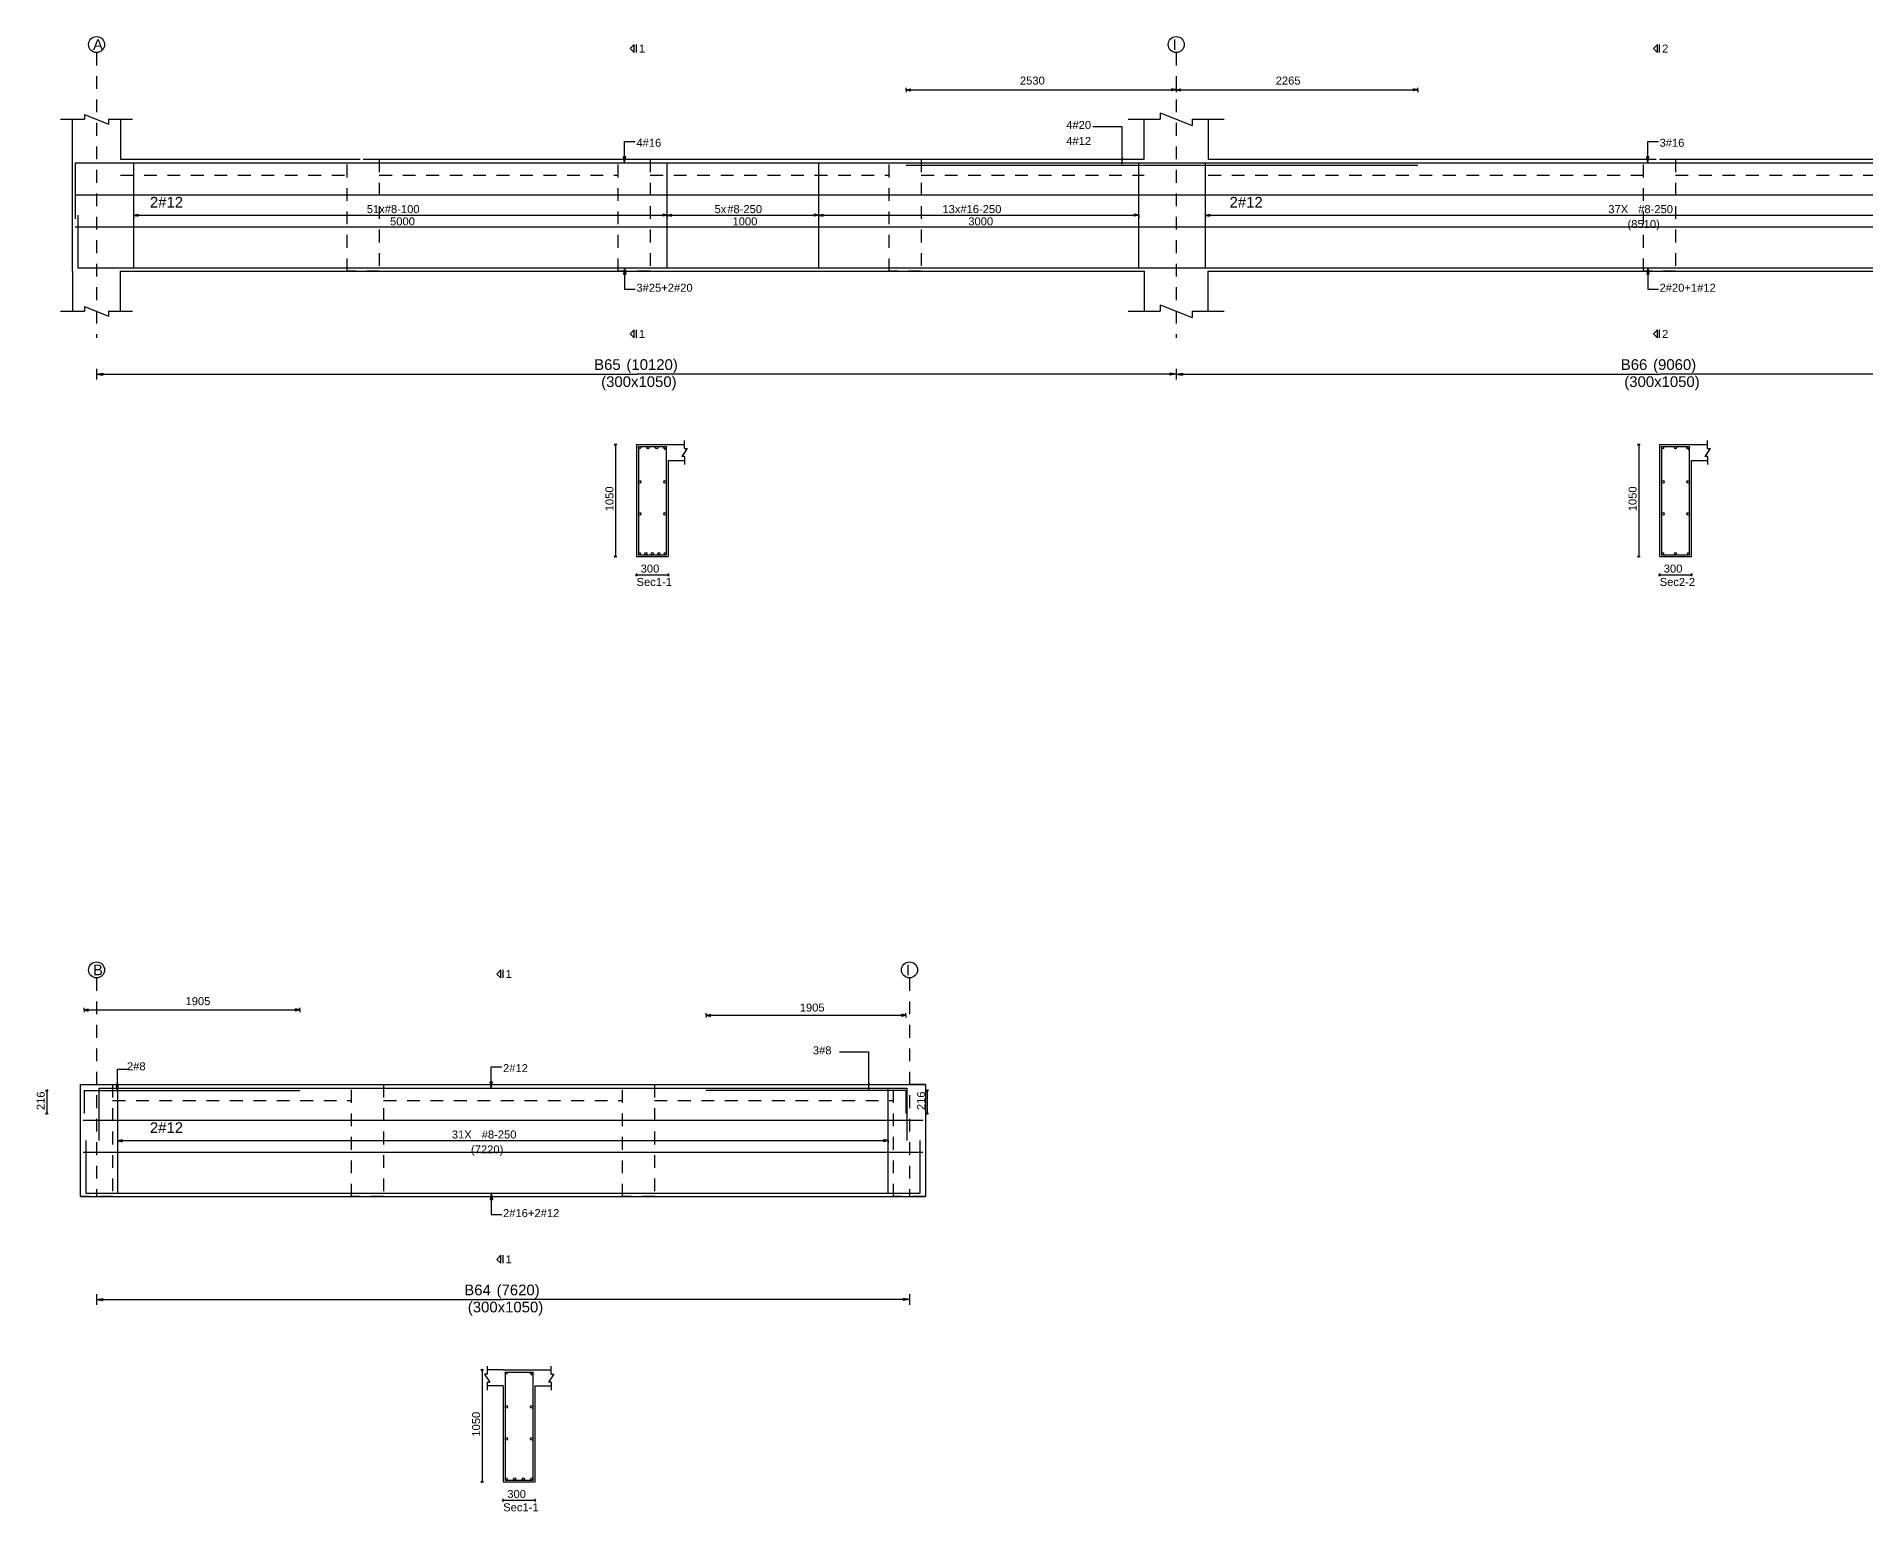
# Model space of a CAD drawing. Extents: x 0 to 98, y 3 to 248.
# Drawn here: x 0.44 to 17.58, y 199.62 to 213.44 of the extents above; entities that cross this region are included whole.
import ezdxf

# ---------------------------------------------------------------- set-up
doc = ezdxf.new("R2010")
doc.units = 0
doc.linetypes.add('ACAD_ISO02W100', pattern=[15, 12, -3])
for name, color, linetype in [('Axisline', 1, 'CONTINUOUS'), ('Axisline_Name', 2, 'CONTINUOUS'), ('Beam_bottombarlabeling', 2, 'CONTINUOUS'), ('Beam_Cross_Label', 4, 'CONTINUOUS'), ('Beam_CrossSection', 2, 'CONTINUOUS'), ('Beam_Dimensions_LS', 3, 'CONTINUOUS'), ('Beam_NameLS', 6, 'CONTINUOUS'), ('Beam_topbarsLabeling', 2, 'CONTINUOUS'), ('dim_all', 7, 'CONTINUOUS'), ('Extra_Topsteel_Labeling', 2, 'CONTINUOUS'), ('Extrabars', 7, 'CONTINUOUS'), ('Longsection', 2, 'CONTINUOUS'), ('main_botbars', 4, 'CONTINUOUS'), ('main_topbars', 4, 'CONTINUOUS'), ('SecondaryBeam', 2, 'CONTINUOUS'), ('SectionLine', 4, 'CONTINUOUS'), ('Sidefacebar', 140, 'CONTINUOUS'), ('Slabline', 253, 'CONTINUOUS'), ('span_dim', 7, 'CONTINUOUS'), ('spanline', 7, 'CONTINUOUS'), ('Stirrup_bar', 1, 'CONTINUOUS'), ('Stirrup_Dia_Spacing', 2, 'CONTINUOUS'), ('Stirrup_Length', 7, 'CONTINUOUS'), ('Stirrup_Numbers', 2, 'CONTINUOUS')]:
    doc.layers.add(name, color=color, linetype=linetype)
doc.styles.add('STRUDS_Arial', font='ARIAL.TTF', dxfattribs={"height": 0.04})

msp = doc.modelspace()

# ---------------------------------------------------------------- linework, layer by layer
at = {"layer": 'Axisline', "linetype": 'ACAD_ISO02W100', "ltscale": 0.01}
for p, q in [((1, 213.293), (1, 210.618)), ((11.12, 213.293), (11.12, 210.618)), ((1, 204.618), (1, 202.568)), ((8.62, 204.618), (8.62, 202.568))]:
    msp.add_line(p, q, dxfattribs=at)
at = {"layer": 'Axisline'}
for centre in [(1, 213.368), (11.12, 213.368), (1, 204.693), (8.62, 204.693)]:
    msp.add_circle(centre, 0.075, dxfattribs=at)
at = {"layer": 'Beam_bottombarlabeling'}
for p, q in [((5.95, 211.276), (5.94, 211.216)), ((5.94, 211.216), (5.96, 211.216)), ((5.95, 211.276), (5.95, 211.076)), ((5.95, 211.276), (5.96, 211.216)), ((15.54, 211.276), (15.53, 211.216)), ((15.53, 211.216), (15.55, 211.216)), ((15.54, 211.276), (15.54, 211.076)), ((15.54, 211.276), (15.55, 211.216)), ((5.95, 211.076), (6.05, 211.076)), ((15.54, 211.076), (15.64, 211.076)), ((4.7, 202.601), (4.69, 202.541)), ((4.69, 202.541), (4.71, 202.541)), ((4.7, 202.601), (4.7, 202.401)), ((4.7, 202.601), (4.71, 202.541)), ((4.7, 202.401), (4.8, 202.401))]:
    msp.add_line(p, q, dxfattribs=at)
for points in [[(5.95, 211.276), (5.94, 211.216), (5.95, 211.276), (5.96, 211.216)], [(15.54, 211.276), (15.53, 211.216), (15.54, 211.276), (15.55, 211.216)], [(4.7, 202.601), (4.69, 202.541), (4.7, 202.601), (4.71, 202.541)]]:
    msp.add_solid(points, dxfattribs=at)
at = {"layer": 'Beam_CrossSection'}
for p, q in [((6.51, 209.58), (6.51, 209.655)), ((16.1, 209.58), (16.1, 209.655)), ((6.06, 209.618), (6.36, 209.618)), ((6.06, 209.618), (6.06, 208.568)), ((6.06, 209.618), (6.06, 209.618)), ((6.36, 209.618), (6.36, 209.618)), ((6.36, 209.618), (6.51, 209.618)), ((6.535, 209.58), (6.485, 209.505)), ((6.51, 209.505), (6.485, 209.505)), ((6.51, 209.58), (6.535, 209.58)), ((6.51, 209.505), (6.51, 209.43)), ((15.65, 209.618), (15.95, 209.618)), ((15.65, 209.618), (15.65, 208.568)), ((15.65, 209.618), (15.65, 209.618)), ((15.95, 209.618), (15.95, 209.618)), ((15.95, 209.618), (16.1, 209.618)), ((16.125, 209.58), (16.075, 209.505)), ((16.1, 209.505), (16.075, 209.505)), ((16.1, 209.58), (16.125, 209.58)), ((16.1, 209.505), (16.1, 209.43)), ((6.36, 208.568), (6.36, 209.468)), ((6.36, 209.468), (6.51, 209.468)), ((15.95, 208.568), (15.95, 209.468)), ((15.95, 209.468), (16.1, 209.468)), ((6.06, 208.568), (6.36, 208.568)), ((15.65, 208.568), (15.95, 208.568)), ((4.66, 200.98), (4.66, 200.905)), ((4.81, 200.943), (4.66, 200.943)), ((4.81, 200.943), (5.11, 200.943)), ((4.81, 200.943), (4.81, 200.943)), ((5.11, 200.943), (5.11, 200.943)), ((5.11, 200.943), (5.26, 200.943)), ((5.26, 200.905), (5.26, 200.98)), ((4.66, 200.905), (4.635, 200.905)), ((4.635, 200.905), (4.685, 200.83)), ((4.66, 200.83), (4.66, 200.755)), ((4.66, 200.83), (4.685, 200.83)), ((4.81, 200.793), (4.66, 200.793)), ((4.81, 200.793), (4.81, 199.893)), ((5.11, 199.893), (5.11, 200.793)), ((5.11, 200.793), (5.26, 200.793)), ((5.285, 200.905), (5.235, 200.83)), ((5.26, 200.83), (5.235, 200.83)), ((5.26, 200.905), (5.285, 200.905)), ((5.26, 200.83), (5.26, 200.755)), ((4.81, 199.893), (5.11, 199.893))]:
    msp.add_line(p, q, dxfattribs=at)
at = {"layer": 'Beam_topbarsLabeling'}
for p, q in [((5.95, 212.26), (5.95, 212.46)), ((5.95, 212.46), (6.05, 212.46)), ((15.54, 212.26), (15.54, 212.46)), ((15.54, 212.46), (15.64, 212.46)), ((5.95, 212.26), (5.94, 212.32)), ((5.94, 212.32), (5.96, 212.32)), ((5.95, 212.26), (5.96, 212.32)), ((5.95, 212.32), (5.955, 212.32)), ((15.54, 212.26), (15.53, 212.32)), ((15.53, 212.32), (15.55, 212.32)), ((15.54, 212.26), (15.55, 212.32)), ((15.54, 212.32), (15.545, 212.32)), ((4.7, 203.585), (4.7, 203.785)), ((4.7, 203.785), (4.8, 203.785)), ((4.7, 203.585), (4.69, 203.645)), ((4.69, 203.645), (4.71, 203.645)), ((4.7, 203.585), (4.71, 203.645)), ((4.7, 203.645), (4.705, 203.645))]:
    msp.add_line(p, q, dxfattribs=at)
for points in [[(5.95, 212.26), (5.94, 212.32), (5.95, 212.26), (5.96, 212.32)], [(15.54, 212.26), (15.53, 212.32), (15.54, 212.26), (15.55, 212.32)], [(4.7, 203.585), (4.69, 203.645), (4.7, 203.585), (4.71, 203.645)]]:
    msp.add_solid(points, dxfattribs=at)
at = {"layer": 'dim_all'}
for p, q in [((8.59, 212.943), (8.59, 212.963)), ((8.59, 212.943), (8.59, 212.963)), ((8.59, 212.943), (8.59, 212.955)), ((8.59, 212.943), (8.59, 212.955)), ((8.59, 212.943), (8.59, 212.955)), ((8.59, 212.943), (8.59, 212.955)), ((8.59, 212.943), (8.63, 212.953)), ((8.59, 212.943), (8.63, 212.953)), ((8.59, 212.943), (8.59, 212.923)), ((8.59, 212.943), (8.63, 212.933)), ((8.59, 212.943), (8.59, 212.93)), ((8.59, 212.943), (8.59, 212.93)), ((8.59, 212.943), (13.385, 212.943)), ((8.59, 212.943), (8.59, 212.923)), ((8.59, 212.943), (8.63, 212.933)), ((8.59, 212.943), (8.59, 212.93)), ((8.59, 212.943), (8.59, 212.93)), ((8.59, 212.943), (13.385, 212.943)), ((8.63, 212.933), (8.63, 212.953)), ((8.63, 212.933), (8.63, 212.953)), ((11.12, 212.943), (11.08, 212.953)), ((11.08, 212.933), (11.08, 212.953)), ((11.12, 212.943), (11.08, 212.953)), ((11.08, 212.933), (11.08, 212.953)), ((11.12, 212.943), (11.08, 212.953)), ((11.08, 212.933), (11.08, 212.953)), ((11.12, 212.943), (11.08, 212.953)), ((11.08, 212.933), (11.08, 212.953)), ((11.12, 212.943), (11.08, 212.933)), ((11.12, 212.943), (11.08, 212.933)), ((11.12, 212.943), (11.08, 212.933)), ((11.12, 212.943), (11.08, 212.933)), ((11.12, 212.943), (11.12, 212.963)), ((11.12, 212.943), (11.12, 212.963)), ((11.12, 212.943), (11.12, 212.963)), ((11.12, 212.943), (11.12, 212.963)), ((11.12, 212.943), (11.12, 212.963)), ((11.12, 212.943), (11.12, 212.963)), ((11.12, 212.943), (11.12, 212.963)), ((11.12, 212.943), (11.12, 212.963)), ((11.12, 212.943), (11.12, 212.955)), ((11.12, 212.943), (11.12, 212.955)), ((11.12, 212.943), (11.12, 212.955)), ((11.12, 212.943), (11.12, 212.955)), ((11.12, 212.943), (11.12, 212.955)), ((11.12, 212.943), (11.12, 212.955)), ((11.12, 212.943), (11.12, 212.955)), ((11.12, 212.943), (11.12, 212.955)), ((11.12, 212.943), (11.16, 212.953)), ((11.12, 212.943), (11.16, 212.953)), ((11.12, 212.943), (11.16, 212.953)), ((11.12, 212.943), (11.16, 212.953)), ((11.12, 212.943), (11.12, 212.923)), ((11.12, 212.943), (11.16, 212.933)), ((11.12, 212.943), (11.12, 212.923)), ((11.12, 212.943), (11.12, 212.93)), ((11.12, 212.943), (11.12, 212.93)), ((11.12, 212.943), (11.12, 212.93)), ((11.12, 212.943), (11.12, 212.93)), ((11.12, 212.943), (11.12, 212.943)), ((11.12, 212.943), (11.12, 212.923)), ((11.12, 212.943), (11.16, 212.933)), ((11.12, 212.943), (11.12, 212.923)), ((11.12, 212.943), (11.12, 212.923)), ((11.12, 212.943), (11.16, 212.933)), ((11.12, 212.943), (11.12, 212.923)), ((11.12, 212.943), (11.12, 212.93)), ((11.12, 212.943), (11.12, 212.93)), ((11.12, 212.943), (11.12, 212.93)), ((11.12, 212.943), (11.12, 212.93)), ((11.12, 212.943), (11.12, 212.943)), ((11.12, 212.943), (11.12, 212.923)), ((11.12, 212.943), (11.16, 212.933)), ((11.12, 212.943), (11.12, 212.923)), ((11.16, 212.933), (11.16, 212.953)), ((11.16, 212.933), (11.16, 212.953)), ((11.16, 212.933), (11.16, 212.953)), ((11.16, 212.933), (11.16, 212.953)), ((13.385, 212.943), (13.345, 212.953)), ((13.345, 212.933), (13.345, 212.953)), ((13.385, 212.943), (13.345, 212.953)), ((13.345, 212.933), (13.345, 212.953)), ((13.385, 212.943), (13.345, 212.933)), ((13.385, 212.943), (13.345, 212.933)), ((13.385, 212.943), (13.385, 212.963)), ((13.385, 212.943), (13.385, 212.963)), ((13.385, 212.943), (13.385, 212.955)), ((13.385, 212.943), (13.385, 212.955)), ((13.385, 212.943), (13.385, 212.955)), ((13.385, 212.943), (13.385, 212.955)), ((13.385, 212.943), (13.385, 212.923)), ((13.385, 212.943), (13.385, 212.93)), ((13.385, 212.943), (13.385, 212.93)), ((13.385, 212.943), (13.385, 212.923)), ((13.385, 212.943), (13.385, 212.93)), ((13.385, 212.943), (13.385, 212.93)), ((5.865, 209.618), (5.8525, 209.618)), ((5.865, 209.618), (5.8562, 209.609)), ((5.865, 209.618), (5.8738, 209.626)), ((5.865, 209.618), (5.8775, 209.618)), ((5.865, 209.618), (5.865, 208.568)), ((15.455, 209.618), (15.4425, 209.618)), ((15.455, 209.618), (15.4462, 209.609)), ((15.455, 209.618), (15.4638, 209.626)), ((15.455, 209.618), (15.4675, 209.618)), ((15.455, 209.618), (15.455, 208.568)), ((5.865, 208.568), (5.8525, 208.568)), ((5.865, 208.568), (5.8562, 208.559)), ((5.865, 208.568), (5.8738, 208.576)), ((5.865, 208.568), (5.8775, 208.568)), ((15.455, 208.568), (15.4425, 208.568)), ((15.455, 208.568), (15.4462, 208.559)), ((15.455, 208.568), (15.4638, 208.576)), ((15.455, 208.568), (15.4675, 208.568)), ((6.06, 208.398), (6.0512, 208.389)), ((6.06, 208.398), (6.06, 208.41)), ((6.06, 208.398), (6.0688, 208.406)), ((6.06, 208.398), (6.06, 208.385)), ((6.06, 208.398), (6.36, 208.398)), ((6.36, 208.398), (6.3512, 208.389)), ((6.36, 208.398), (6.36, 208.41)), ((6.36, 208.398), (6.3688, 208.406)), ((6.36, 208.398), (6.36, 208.385)), ((15.65, 208.398), (15.6412, 208.389)), ((15.65, 208.398), (15.65, 208.41)), ((15.65, 208.398), (15.6588, 208.406)), ((15.65, 208.398), (15.65, 208.385)), ((15.65, 208.398), (15.95, 208.398)), ((15.95, 208.398), (15.9412, 208.389)), ((15.95, 208.398), (15.95, 208.41)), ((15.95, 208.398), (15.9588, 208.406)), ((15.95, 208.398), (15.95, 208.385)), ((0.883, 204.318), (0.883, 204.338)), ((2.905, 204.318), (2.905, 204.338)), ((0.883, 204.318), (0.883, 204.33)), ((0.883, 204.318), (0.883, 204.33)), ((0.883, 204.318), (0.923, 204.328)), ((0.883, 204.318), (0.883, 204.298)), ((0.883, 204.318), (0.923, 204.308)), ((0.883, 204.318), (0.883, 204.305)), ((0.883, 204.318), (0.883, 204.305)), ((0.883, 204.318), (2.905, 204.318)), ((0.923, 204.308), (0.923, 204.328)), ((2.905, 204.318), (2.865, 204.328)), ((2.865, 204.308), (2.865, 204.328)), ((2.905, 204.318), (2.865, 204.308)), ((2.905, 204.318), (2.905, 204.33)), ((2.905, 204.318), (2.905, 204.33)), ((2.905, 204.318), (2.905, 204.298)), ((2.905, 204.318), (2.905, 204.305)), ((2.905, 204.318), (2.905, 204.305)), ((6.715, 204.268), (6.715, 204.288)), ((6.715, 204.268), (6.715, 204.28)), ((6.715, 204.268), (6.715, 204.28)), ((6.715, 204.268), (6.755, 204.278)), ((6.715, 204.268), (6.715, 204.248)), ((6.715, 204.268), (6.755, 204.258)), ((6.715, 204.268), (6.715, 204.255)), ((6.715, 204.268), (6.715, 204.255)), ((6.715, 204.268), (8.587, 204.268)), ((6.755, 204.258), (6.755, 204.278)), ((8.587, 204.268), (8.547, 204.278)), ((8.547, 204.258), (8.547, 204.278)), ((8.587, 204.268), (8.547, 204.258)), ((8.587, 204.268), (8.587, 204.288)), ((8.587, 204.268), (8.587, 204.28)), ((8.587, 204.268), (8.587, 204.28)), ((8.587, 204.268), (8.587, 204.248)), ((8.587, 204.268), (8.587, 204.255)), ((8.587, 204.268), (8.587, 204.255)), ((0.534, 203.562), (0.5215, 203.562)), ((0.534, 203.562), (0.5215, 203.562)), ((0.534, 203.562), (0.5252, 203.553)), ((0.534, 203.562), (0.5252, 203.553)), ((0.534, 203.562), (0.5428, 203.571)), ((0.534, 203.562), (0.5428, 203.571)), ((0.534, 203.562), (0.5465, 203.562)), ((0.534, 203.562), (0.534, 203.346)), ((0.534, 203.562), (0.5465, 203.562)), ((0.534, 203.562), (0.534, 203.346)), ((8.786, 203.562), (8.7735, 203.562)), ((8.786, 203.562), (8.7772, 203.553)), ((8.786, 203.562), (8.7948, 203.571)), ((8.786, 203.562), (8.7985, 203.562)), ((8.786, 203.562), (8.786, 203.346)), ((0.534, 203.346), (0.5215, 203.346)), ((0.534, 203.346), (0.5215, 203.346)), ((0.534, 203.346), (0.5252, 203.337)), ((0.534, 203.346), (0.5252, 203.337)), ((0.534, 203.346), (0.5428, 203.355)), ((0.534, 203.346), (0.5428, 203.355)), ((0.534, 203.346), (0.5465, 203.346)), ((0.534, 203.346), (0.5465, 203.346)), ((8.786, 203.346), (8.7735, 203.346)), ((8.786, 203.346), (8.7772, 203.337)), ((8.786, 203.346), (8.7948, 203.355)), ((8.786, 203.346), (8.7985, 203.346)), ((4.615, 200.943), (4.6025, 200.943)), ((4.615, 200.943), (4.6062, 200.934)), ((4.615, 200.943), (4.6238, 200.951)), ((4.615, 200.943), (4.6275, 200.943)), ((4.615, 200.943), (4.615, 199.893)), ((4.615, 199.893), (4.6025, 199.893)), ((4.615, 199.893), (4.6062, 199.884)), ((4.615, 199.893), (4.6238, 199.901)), ((4.615, 199.893), (4.6275, 199.893)), ((4.81, 199.723), (4.8012, 199.714)), ((4.81, 199.723), (4.81, 199.735)), ((4.81, 199.723), (4.8188, 199.731)), ((4.81, 199.723), (4.81, 199.71)), ((4.81, 199.723), (5.11, 199.723)), ((5.11, 199.723), (5.1012, 199.714)), ((5.11, 199.723), (5.11, 199.735)), ((5.11, 199.723), (5.1188, 199.731)), ((5.11, 199.723), (5.11, 199.71))]:
    msp.add_line(p, q, dxfattribs=at)
for points in [[(8.59, 212.943), (8.63, 212.953), (8.59, 212.943), (8.63, 212.933)], [(8.59, 212.943), (8.63, 212.953), (8.59, 212.943), (8.63, 212.933)], [(11.12, 212.943), (11.08, 212.953), (11.12, 212.943), (11.08, 212.933)], [(11.12, 212.943), (11.08, 212.953), (11.12, 212.943), (11.08, 212.933)], [(11.12, 212.943), (11.08, 212.953), (11.12, 212.943), (11.08, 212.933)], [(11.12, 212.943), (11.08, 212.953), (11.12, 212.943), (11.08, 212.933)], [(11.12, 212.943), (11.16, 212.953), (11.12, 212.943), (11.16, 212.933)], [(11.12, 212.943), (11.16, 212.953), (11.12, 212.943), (11.16, 212.933)], [(11.12, 212.943), (11.16, 212.953), (11.12, 212.943), (11.16, 212.933)], [(11.12, 212.943), (11.16, 212.953), (11.12, 212.943), (11.16, 212.933)], [(13.385, 212.943), (13.345, 212.953), (13.385, 212.943), (13.345, 212.933)], [(13.385, 212.943), (13.345, 212.953), (13.385, 212.943), (13.345, 212.933)], [(0.883, 204.318), (0.923, 204.328), (0.883, 204.318), (0.923, 204.308)], [(2.905, 204.318), (2.865, 204.328), (2.905, 204.318), (2.865, 204.308)], [(6.715, 204.268), (6.755, 204.278), (6.715, 204.268), (6.755, 204.258)], [(8.587, 204.268), (8.547, 204.278), (8.587, 204.268), (8.547, 204.258)]]:
    msp.add_solid(points, dxfattribs=at)
at = {"layer": 'Extra_Topsteel_Labeling'}
for p, q in [((10.614, 212.597), (10.339, 212.597)), ((10.614, 212.247), (10.614, 212.597)), ((8.239, 203.922), (7.964, 203.922)), ((8.239, 203.572), (8.239, 203.922)), ((1.195, 203.562), (1.195, 203.762)), ((1.195, 203.762), (1.295, 203.762)), ((1.195, 203.562), (1.185, 203.622)), ((1.185, 203.622), (1.205, 203.622)), ((1.195, 203.562), (1.205, 203.622)), ((1.195, 203.622), (1.2, 203.622))]:
    msp.add_line(p, q, dxfattribs=at)
for points in [[(10.614, 212.247), (10.604, 212.307), (10.614, 212.247), (10.624, 212.307)], [(1.195, 203.562), (1.185, 203.622), (1.195, 203.562), (1.205, 203.622)], [(8.239, 203.572), (8.229, 203.632), (8.239, 203.572), (8.249, 203.632)]]:
    msp.add_solid(points, dxfattribs=at)
at = {"layer": 'Extrabars'}
for p, q in [((13.385, 212.235), (8.59, 212.235)), ((13.385, 212.235), (8.59, 212.235)), ((0.883, 203.562), (0.883, 203.346)), ((0.883, 203.562), (2.905, 203.562)), ((8.587, 203.562), (6.715, 203.562)), ((8.587, 203.562), (8.587, 203.346))]:
    msp.add_line(p, q, dxfattribs=at)
at = {"layer": 'Longsection'}
for p, q in [((0.6625, 212.668), (0.775, 212.668)), ((0.6625, 212.668), (0.8875, 212.668)), ((0.775, 212.293), (0.775, 212.668)), ((0.8875, 212.713), (0.8875, 212.668)), ((0.8875, 212.713), (1.1125, 212.623)), ((1.1125, 212.668), (1.1125, 212.623)), ((1.1125, 212.668), (1.3375, 212.668)), ((1.225, 212.668), (1.225, 212.293)), ((10.67, 212.668), (10.82, 212.668)), ((10.67, 212.668), (10.97, 212.668)), ((10.82, 212.293), (10.82, 212.668)), ((10.97, 212.728), (10.97, 212.668)), ((10.97, 212.728), (11.27, 212.608)), ((11.27, 212.668), (11.27, 212.608)), ((11.27, 212.668), (11.57, 212.668)), ((11.42, 212.668), (11.42, 212.293)), ((0.775, 211.243), (0.775, 212.293)), ((1, 212.293), (1, 212.293)), ((1.225, 212.293), (3.35, 212.293)), ((3.5, 212.293), (6.19, 212.293)), ((6.04, 212.293), (8.73, 212.293)), ((8.58, 212.293), (10.82, 212.293)), ((11.42, 212.293), (15.5, 212.293)), ((15.65, 212.293), (19.955, 212.293)), ((0.775, 211.243), (0.775, 210.868)), ((1.225, 210.868), (1.225, 211.243)), ((1.225, 211.243), (3.35, 211.243)), ((3.35, 211.243), (6.19, 211.243)), ((5.89, 211.243), (8.73, 211.243)), ((8.43, 211.243), (10.82, 211.243)), ((10.82, 211.243), (10.82, 210.868)), ((11.42, 210.868), (11.42, 211.243)), ((11.42, 211.243), (15.5, 211.243)), ((15.5, 211.243), (19.955, 211.243)), ((0.6625, 210.868), (0.775, 210.868)), ((0.6625, 210.868), (0.8875, 210.868)), ((0.8875, 210.913), (0.8875, 210.868)), ((0.8875, 210.913), (1.1125, 210.823)), ((1.1125, 210.868), (1.1125, 210.823)), ((1.1125, 210.868), (1.3375, 210.868)), ((10.67, 210.868), (10.82, 210.868)), ((10.67, 210.868), (10.97, 210.868)), ((10.97, 210.928), (10.97, 210.868)), ((10.97, 210.928), (11.27, 210.808)), ((11.27, 210.868), (11.27, 210.808)), ((11.27, 210.868), (11.57, 210.868)), ((0.85, 202.568), (0.85, 203.618)), ((0.85, 203.618), (1.15, 203.618)), ((0.85, 203.618), (0.85, 203.618)), ((1, 203.618), (1, 203.618)), ((1, 203.618), (1, 203.618)), ((1, 203.618), (3.69, 203.618)), ((3.54, 203.618), (6.23, 203.618)), ((6.08, 203.618), (8.77, 203.618)), ((8.77, 203.618), (8.62, 203.618)), ((8.77, 203.618), (8.77, 202.568)), ((8.77, 203.618), (8.77, 202.568)), ((0.85, 202.568), (3.69, 202.568)), ((3.39, 202.568), (6.23, 202.568)), ((5.93, 202.568), (8.77, 202.568))]:
    msp.add_line(p, q, dxfattribs=at)
at = {"layer": 'main_botbars'}
for p, q in [((0.8, 212.26), (0.8, 211.735)), ((0.8, 212.26), (11.395, 212.26)), ((10.845, 212.26), (20.38, 212.26)), ((0.825, 211.768), (0.825, 211.276)), ((0.825, 211.276), (11.37, 211.276)), ((10.87, 211.276), (10.87, 211.276)), ((10.87, 211.276), (20.355, 211.276)), ((11.37, 211.276), (11.37, 211.276)), ((1.025, 203.093), (1.025, 203.585)), ((1.025, 203.585), (8.595, 203.585)), ((8.595, 203.585), (8.595, 203.093)), ((0.9, 203.093), (0.9, 202.601)), ((8.72, 202.601), (8.72, 203.093)), ((0.9, 202.601), (8.72, 202.601))]:
    msp.add_line(p, q, dxfattribs=at)
for centre in [(6.0888, 208.596), (6.1494, 208.596), (6.21, 208.596), (6.2706, 208.596), (6.3312, 208.596), (15.6788, 208.596), (15.8, 208.596), (15.9213, 208.596), (4.8388, 199.921), (4.9196, 199.921), (5.0004, 199.921), (5.0812, 199.921)]:
    msp.add_circle(centre, 0.01, dxfattribs=at)
at = {"layer": 'main_topbars'}
for centre in [(6.0888, 209.589), (6.1696, 209.589), (6.2504, 209.589), (6.3312, 209.589), (15.6788, 209.589), (15.8, 209.589), (15.9213, 209.589), (4.8388, 200.914), (5.0812, 200.914)]:
    msp.add_circle(centre, 0.01, dxfattribs=at)
at = {"layer": 'SecondaryBeam', "linetype": 'ACAD_ISO02W100', "ltscale": 0.01}
for p, q in [((3.35, 212.293), (3.65, 212.293)), ((3.35, 211.243), (3.35, 212.293)), ((3.65, 212.293), (3.65, 211.243)), ((5.89, 212.293), (6.19, 212.293)), ((5.89, 211.243), (5.89, 212.293)), ((6.19, 212.293), (6.19, 211.243)), ((8.43, 212.293), (8.73, 212.293)), ((8.43, 211.243), (8.43, 212.293)), ((8.73, 212.293), (8.73, 211.243)), ((15.5, 212.293), (15.8, 212.293)), ((15.5, 211.243), (15.5, 212.293)), ((15.8, 212.293), (15.8, 211.243)), ((3.65, 211.243), (3.35, 211.243)), ((6.19, 211.243), (5.89, 211.243)), ((8.73, 211.243), (8.43, 211.243)), ((15.8, 211.243), (15.5, 211.243)), ((0.85, 203.618), (1.15, 203.618)), ((0.85, 202.568), (0.85, 203.618)), ((1.15, 203.618), (1.15, 202.568)), ((3.39, 203.618), (3.69, 203.618)), ((3.39, 202.568), (3.39, 203.618)), ((3.69, 203.618), (3.69, 202.568)), ((5.93, 203.618), (6.23, 203.618)), ((5.93, 202.568), (5.93, 203.618)), ((6.23, 203.618), (6.23, 202.568)), ((8.47, 203.618), (8.77, 203.618)), ((8.47, 202.568), (8.47, 203.618)), ((8.77, 203.618), (8.77, 202.568)), ((1.15, 202.568), (0.85, 202.568)), ((3.69, 202.568), (3.39, 202.568)), ((6.23, 202.568), (5.93, 202.568)), ((8.77, 202.568), (8.47, 202.568))]:
    msp.add_line(p, q, dxfattribs=at)
at = {"layer": 'SectionLine'}
for p, q in [((6.04, 213.368), (6.0025, 213.33)), ((6.04, 213.293), (6.0025, 213.33)), ((6.04, 213.293), (6.04, 213.368)), ((6.06, 213.293), (6.06, 213.368)), ((15.63, 213.368), (15.5925, 213.33)), ((15.63, 213.293), (15.5925, 213.33)), ((15.63, 213.293), (15.63, 213.368)), ((15.65, 213.293), (15.65, 213.368)), ((6.04, 210.693), (6.0025, 210.655)), ((6.04, 210.618), (6.04, 210.693)), ((6.06, 210.618), (6.06, 210.693)), ((15.63, 210.693), (15.5925, 210.655)), ((15.63, 210.618), (15.63, 210.693)), ((15.65, 210.618), (15.65, 210.693)), ((6.04, 210.618), (6.0025, 210.655)), ((15.63, 210.618), (15.5925, 210.655)), ((4.79, 204.693), (4.7525, 204.655)), ((4.79, 204.618), (4.79, 204.693)), ((4.81, 204.618), (4.81, 204.693)), ((4.79, 204.618), (4.7525, 204.655)), ((4.79, 202.018), (4.7525, 201.98)), ((4.79, 201.943), (4.7525, 201.98)), ((4.79, 201.943), (4.79, 202.018)), ((4.81, 201.943), (4.81, 202.018))]:
    msp.add_line(p, q, dxfattribs=at)
at = {"layer": 'Sidefacebar'}
for p, q in [((0.8, 211.96), (11.395, 211.96)), ((10.845, 211.96), (20.38, 211.96)), ((0.8, 211.66), (11.395, 211.66)), ((10.845, 211.66), (20.38, 211.66)), ((0.875, 203.285), (8.745, 203.285)), ((0.875, 202.985), (8.745, 202.985))]:
    msp.add_line(p, q, dxfattribs=at)
for centre in [(6.091, 209.269), (6.329, 209.269), (15.681, 209.269), (15.919, 209.269), (6.091, 208.969), (6.329, 208.969), (15.681, 208.969), (15.919, 208.969), (4.841, 200.598), (5.079, 200.598), (4.841, 200.298), (5.079, 200.298)]:
    msp.add_circle(centre, 0.012, dxfattribs=at)
at = {"layer": 'Slabline', "linetype": 'ACAD_ISO02W100', "ltscale": 0.01}
for p, q in [((1.225, 212.143), (3.35, 212.143)), ((3.65, 212.143), (5.89, 212.143)), ((6.19, 212.143), (8.43, 212.143)), ((8.73, 212.143), (10.82, 212.143)), ((11.42, 212.143), (15.5, 212.143)), ((15.8, 212.143), (19.955, 212.143)), ((1.15, 203.468), (3.39, 203.468)), ((3.69, 203.468), (5.93, 203.468)), ((6.23, 203.468), (8.47, 203.468))]:
    msp.add_line(p, q, dxfattribs=at)
at = {"layer": 'spanline'}
for p, q in [((1, 210.328), (1, 210.228)), ((1, 210.278), (1.06, 210.288)), ((1, 210.278), (6.06, 210.278)), ((1, 210.278), (1.06, 210.268)), ((1.06, 210.288), (1.06, 210.268)), ((11.12, 210.278), (6.06, 210.278)), ((11.12, 210.278), (11.06, 210.288)), ((11.06, 210.288), (11.06, 210.268)), ((11.12, 210.278), (11.06, 210.268)), ((11.12, 210.328), (11.12, 210.228)), ((11.12, 210.328), (11.12, 210.228)), ((11.12, 210.278), (11.18, 210.288)), ((11.12, 210.278), (15.65, 210.278)), ((11.12, 210.278), (11.18, 210.268)), ((11.18, 210.288), (11.18, 210.268)), ((20.18, 210.278), (15.65, 210.278)), ((1, 201.653), (1, 201.553)), ((1, 201.603), (1.06, 201.613)), ((1, 201.603), (4.81, 201.603)), ((1, 201.603), (1.06, 201.593)), ((1.06, 201.613), (1.06, 201.593)), ((8.62, 201.603), (4.81, 201.603)), ((8.62, 201.603), (8.56, 201.613)), ((8.56, 201.613), (8.56, 201.593)), ((8.62, 201.603), (8.56, 201.593)), ((8.62, 201.653), (8.62, 201.553))]:
    msp.add_line(p, q, dxfattribs=at)
for points in [[(1, 210.278), (1.06, 210.288), (1, 210.278), (1.06, 210.268)], [(11.12, 210.278), (11.06, 210.288), (11.12, 210.278), (11.06, 210.268)], [(11.12, 210.278), (11.18, 210.288), (11.12, 210.278), (11.18, 210.268)], [(1, 201.603), (1.06, 201.613), (1, 201.603), (1.06, 201.593)], [(8.62, 201.603), (8.56, 201.613), (8.62, 201.603), (8.56, 201.593)]]:
    msp.add_solid(points, dxfattribs=at)
at = {"layer": 'Stirrup_bar'}
for p, q in [((1.35, 211.276), (1.35, 212.26)), ((6.35, 211.276), (6.35, 212.26)), ((7.77, 211.276), (7.77, 212.26)), ((10.77, 211.276), (10.77, 212.26)), ((11.395, 211.276), (11.395, 212.26)), ((6.0788, 209.599), (6.0788, 208.586)), ((6.0788, 209.599), (6.3412, 209.599)), ((6.3242, 209.596), (6.31, 209.582)), ((6.3383, 209.582), (6.3242, 209.568)), ((6.3412, 208.586), (6.3412, 209.599)), ((15.6688, 209.599), (15.6688, 208.586)), ((15.6688, 209.599), (15.9313, 209.599)), ((15.9142, 209.596), (15.9, 209.582)), ((15.9283, 209.582), (15.9142, 209.568)), ((15.9313, 208.586), (15.9313, 209.599)), ((6.0788, 208.586), (6.3412, 208.586)), ((15.6688, 208.586), (15.9313, 208.586)), ((1.2, 202.601), (1.2, 203.585)), ((8.42, 202.601), (8.42, 203.585)), ((4.8288, 200.924), (4.8288, 199.911)), ((4.8288, 200.924), (5.0912, 200.924)), ((5.0742, 200.921), (5.06, 200.907)), ((5.0883, 200.907), (5.0742, 200.893)), ((5.0912, 199.911), (5.0912, 200.924)), ((4.8288, 199.911), (5.0912, 199.911))]:
    msp.add_line(p, q, dxfattribs=at)
at = {"layer": 'Stirrup_Length'}
for p, q in [((1.35, 211.768), (1.35, 211.788)), ((1.35, 211.768), (1.39, 211.778)), ((1.35, 211.768), (6.35, 211.768)), ((1.35, 211.768), (1.35, 211.748)), ((1.35, 211.768), (1.39, 211.758)), ((1.39, 211.758), (1.39, 211.778)), ((6.35, 211.768), (6.31, 211.778)), ((6.31, 211.758), (6.31, 211.778)), ((6.35, 211.768), (6.31, 211.758)), ((6.35, 211.768), (6.35, 211.788)), ((6.35, 211.768), (6.35, 211.788)), ((6.35, 211.768), (6.39, 211.778)), ((6.35, 211.768), (6.35, 211.748)), ((6.35, 211.768), (6.39, 211.758)), ((6.35, 211.768), (6.35, 211.748)), ((6.35, 211.768), (7.77, 211.768)), ((6.39, 211.758), (6.39, 211.778)), ((7.77, 211.768), (7.73, 211.778)), ((7.73, 211.758), (7.73, 211.778)), ((7.77, 211.768), (7.73, 211.758)), ((7.77, 211.768), (7.77, 211.788)), ((7.77, 211.768), (7.77, 211.788)), ((7.77, 211.768), (7.81, 211.778)), ((7.77, 211.768), (7.77, 211.748)), ((7.77, 211.768), (7.81, 211.758)), ((7.77, 211.768), (7.77, 211.748)), ((7.77, 211.768), (10.77, 211.768)), ((7.81, 211.758), (7.81, 211.778)), ((10.77, 211.768), (10.73, 211.778)), ((10.73, 211.758), (10.73, 211.778)), ((10.77, 211.768), (10.73, 211.758)), ((10.77, 211.768), (10.77, 211.788)), ((10.77, 211.768), (10.77, 211.748)), ((11.395, 211.768), (11.395, 211.788)), ((11.395, 211.768), (11.435, 211.778)), ((11.395, 211.768), (19.905, 211.768)), ((11.395, 211.768), (11.395, 211.748)), ((11.395, 211.768), (11.435, 211.758)), ((11.435, 211.758), (11.435, 211.778)), ((1.2, 203.093), (1.2, 203.113)), ((1.2, 203.093), (1.24, 203.103)), ((1.2, 203.093), (8.42, 203.093)), ((1.2, 203.093), (1.2, 203.073)), ((1.2, 203.093), (1.24, 203.083)), ((1.24, 203.083), (1.24, 203.103)), ((8.42, 203.093), (8.38, 203.103)), ((8.38, 203.083), (8.38, 203.103)), ((8.42, 203.093), (8.38, 203.083)), ((8.42, 203.093), (8.42, 203.113)), ((8.42, 203.093), (8.42, 203.073))]:
    msp.add_line(p, q, dxfattribs=at)
for points in [[(1.35, 211.768), (1.39, 211.778), (1.35, 211.768), (1.39, 211.758)], [(6.35, 211.768), (6.31, 211.778), (6.35, 211.768), (6.31, 211.758)], [(6.35, 211.768), (6.39, 211.778), (6.35, 211.768), (6.39, 211.758)], [(7.77, 211.768), (7.73, 211.778), (7.77, 211.768), (7.73, 211.758)], [(7.77, 211.768), (7.81, 211.778), (7.77, 211.768), (7.81, 211.758)], [(10.77, 211.768), (10.73, 211.778), (10.77, 211.768), (10.73, 211.758)], [(11.395, 211.768), (11.435, 211.778), (11.395, 211.768), (11.435, 211.758)], [(1.2, 203.093), (1.24, 203.103), (1.2, 203.093), (1.24, 203.083)], [(8.42, 203.093), (8.38, 203.103), (8.42, 203.093), (8.38, 203.083)]]:
    msp.add_solid(points, dxfattribs=at)

# ---------------------------------------------------------------- texts
at = {"layer": 'Axisline_Name', "style": 'STRUDS_Arial'}
for s, p in [('A', (0.967, 213.318)), ('I', (11.087, 213.318)), ('B', (0.967, 204.643)), ('I', (8.587, 204.643))]:
    msp.add_text(s, height=0.1, dxfattribs=at).set_placement(p)
at = {"layer": 'Beam_bottombarlabeling', "style": 'STRUDS_Arial'}
for s, p in [('3#25+2#20', (6.06, 211.051)), ('2#20+1#12', (15.65, 211.051)), ('2#16+2#12', (4.81, 202.376))]:
    msp.add_text(s, height=0.075, dxfattribs=at).set_placement(p)
at = {"layer": 'Beam_Cross_Label', "style": 'STRUDS_Arial'}
for s, p in [('Sec1-1', (6.0615, 208.293)), ('Sec2-2', (15.6515, 208.293)), ('Sec1-1', (4.8115, 199.618))]:
    msp.add_text(s, height=0.075, dxfattribs=at).set_placement(p)
at = {"layer": 'Beam_Dimensions_LS', "style": 'STRUDS_Arial'}
for p in [(5.73, 210.158), (15.32, 210.158), (4.48, 201.483)]:
    msp.add_text('(300x1050)', height=0.1, dxfattribs=at).set_placement(p)
at = {"layer": 'Beam_NameLS', "style": 'STRUDS_Arial'}
for s, p in [('B65', (5.664, 210.318)), ('B66', (15.287, 210.318)), ('B64', (4.447, 201.643))]:
    msp.add_text(s, height=0.1, dxfattribs=at).set_placement(p)
at = {"layer": 'Beam_topbarsLabeling', "style": 'STRUDS_Arial'}
for s, p in [('4#16', (6.06, 212.41)), ('3#16', (15.65, 212.41)), ('2#12', (4.81, 203.735))]:
    msp.add_text(s, height=0.075, dxfattribs=at).set_placement(p)
at = {"layer": 'dim_all', "style": 'STRUDS_Arial'}
for s, p in [('2530', (9.655, 212.993)), ('2530', (9.655, 212.993)), ('2265', (12.0525, 212.993)), ('2265', (12.0525, 212.993)), ('300', (6.1, 208.418)), ('300', (15.69, 208.418)), ('1905', (1.834, 204.363)), ('1905', (7.591, 204.303)), ('300', (4.85, 199.743))]:
    msp.add_text(s, height=0.075, dxfattribs=at).set_placement(p)
for s, p in [('1050', (5.845, 208.993)), ('1050', (15.435, 208.993)), ('216', (0.514, 203.379)), ('216', (0.514, 203.379)), ('216', (8.766, 203.379)), ('1050', (4.595, 200.318))]:
    msp.add_text(s, height=0.075, rotation=90, dxfattribs=at).set_placement(p)
at = {"layer": 'Extra_Topsteel_Labeling', "style": 'STRUDS_Arial'}
for s, p in [('4#20', (10.089, 212.577)), ('4#12', (10.089, 212.427)), ('2#8', (1.285, 203.752)), ('3#8', (7.714, 203.902))]:
    msp.add_text(s, height=0.075, dxfattribs=at).set_placement(p)
at = {"layer": 'SectionLine', "style": 'STRUDS_Arial'}
for s, p in [('1', (6.084, 213.293)), ('2', (15.674, 213.293)), ('1', (6.084, 210.618)), ('2', (15.674, 210.618)), ('1', (4.834, 204.618)), ('1', (4.834, 201.943))]:
    msp.add_text(s, height=0.075, dxfattribs=at).set_placement(p)
at = {"layer": 'Sidefacebar', "style": 'STRUDS_Arial'}
for p in [(1.5, 211.84), (11.62, 211.84), (1.5, 203.165)]:
    msp.add_text('2#12', height=0.1, dxfattribs=at).set_placement(p)
at = {"layer": 'span_dim', "style": 'STRUDS_Arial'}
for s, p in [(' (10120) ', (5.928, 210.318)), (' (9060) ', (15.551, 210.318)), (' (7620) ', (4.711, 201.643))]:
    msp.add_text(s, height=0.1, dxfattribs=at).set_placement(p)
at = {"layer": 'Stirrup_Dia_Spacing', "style": 'STRUDS_Arial'}
for s, p in [('#8-100', (3.7015, 211.788)), ('5000', (3.751, 211.673)), ('#8-250', (6.9115, 211.788)), ('1000', (6.961, 211.673)), ('#16-250', (9.0968, 211.788)), ('3000', (9.171, 211.673)), ('#8-250', (15.45, 211.788)), ('#8-250', (4.61, 203.113))]:
    msp.add_text(s, height=0.075, dxfattribs=at).set_placement(p)
at = {"layer": 'Stirrup_Length', "style": 'STRUDS_Arial'}
for s, p in [('(8510)', (15.35, 211.648)), ('(7220)', (4.51, 202.973))]:
    msp.add_text(s, height=0.075, dxfattribs=at).set_placement(p)
at = {"layer": 'Stirrup_Numbers', "style": 'STRUDS_Arial'}
for s, p in [('51x', (3.533, 211.788)), ('5x', (6.7925, 211.788)), ('13x', (8.9283, 211.788)), ('37X', (15.17, 211.788)), ('31X', (4.33, 203.113))]:
    msp.add_text(s, height=0.075, dxfattribs=at).set_placement(p)

doc.saveas('drawing.dxf')
